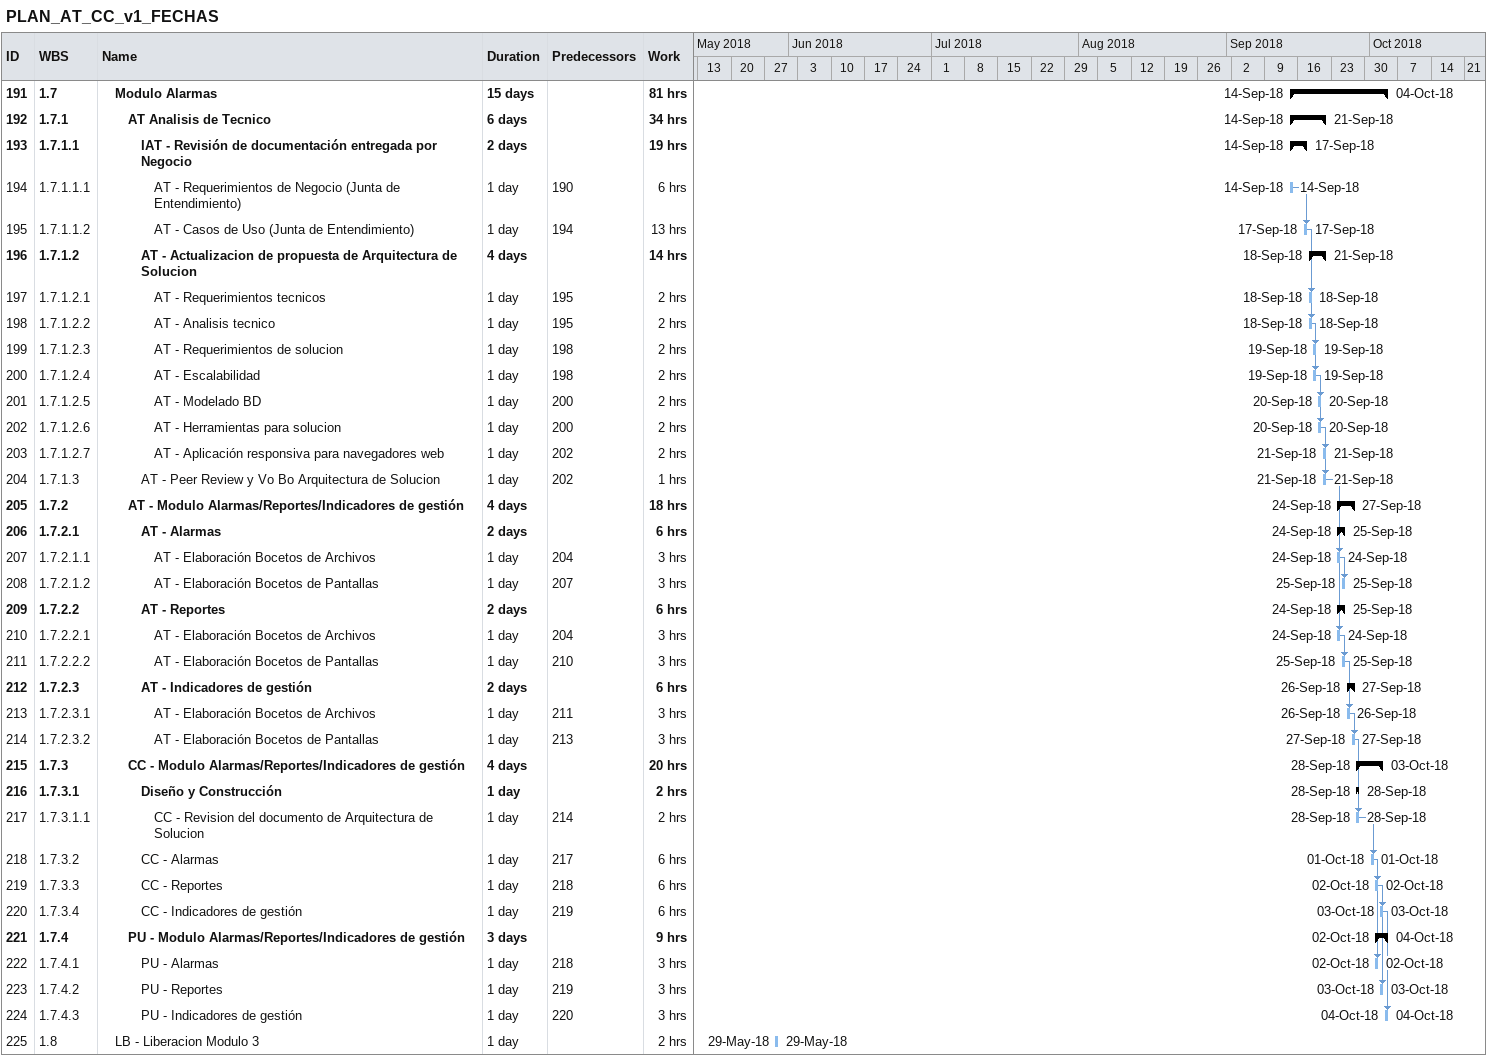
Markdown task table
PLAN_AT_CC_v1_FECHAS

| ID | WBS | Task | Duration | Start | Finish | Predecessors | Work (h) |
|---|---|---|---|---|---|---|---|
| 191 | 1.7 | **Modulo Alarmas** | 15d | 2018-09-14 | 2018-10-04 |  | 81 |
| 192 | 1.7.1 | **AT Analisis de Tecnico** | 6d | 2018-09-14 | 2018-09-21 |  | 34 |
| 193 | 1.7.1.1 | **IAT - Revisión de documentación entregada por Negocio** | 2d | 2018-09-14 | 2018-09-17 |  | 19 |
| 194 | 1.7.1.1.1 | AT - Requerimientos de Negocio (Junta de Entendimiento) | 1d | 2018-09-14 | 2018-09-14 | 190 | 6 |
| 195 | 1.7.1.1.2 | AT - Casos de Uso (Junta de Entendimiento) | 1d | 2018-09-17 | 2018-09-17 | 194 | 13 |
| 196 | 1.7.1.2 | **AT - Actualizacion de propuesta de Arquitectura de Solucion** | 4d | 2018-09-18 | 2018-09-21 |  | 14 |
| 197 | 1.7.1.2.1 | AT - Requerimientos tecnicos | 1d | 2018-09-18 | 2018-09-18 | 195 | 2 |
| 198 | 1.7.1.2.2 | AT - Analisis tecnico | 1d | 2018-09-18 | 2018-09-18 | 195 | 2 |
| 199 | 1.7.1.2.3 | AT - Requerimientos de solucion | 1d | 2018-09-19 | 2018-09-19 | 198 | 2 |
| 200 | 1.7.1.2.4 | AT - Escalabilidad | 1d | 2018-09-19 | 2018-09-19 | 198 | 2 |
| 201 | 1.7.1.2.5 | AT - Modelado BD | 1d | 2018-09-20 | 2018-09-20 | 200 | 2 |
| 202 | 1.7.1.2.6 | AT - Herramientas para solucion | 1d | 2018-09-20 | 2018-09-20 | 200 | 2 |
| 203 | 1.7.1.2.7 | AT - Aplicación responsiva para navegadores web | 1d | 2018-09-21 | 2018-09-21 | 202 | 2 |
| 204 | 1.7.1.3 | AT - Peer Review y Vo Bo Arquitectura de Solucion | 1d | 2018-09-21 | 2018-09-21 | 202 | 1 |
| 205 | 1.7.2 | **AT - Modulo Alarmas/Reportes/Indicadores de gestión** | 4d | 2018-09-24 | 2018-09-27 |  | 18 |
| 206 | 1.7.2.1 | **AT - Alarmas** | 2d | 2018-09-24 | 2018-09-25 |  | 6 |
| 207 | 1.7.2.1.1 | AT - Elaboración Bocetos de Archivos | 1d | 2018-09-24 | 2018-09-24 | 204 | 3 |
| 208 | 1.7.2.1.2 | AT - Elaboración Bocetos de Pantallas | 1d | 2018-09-25 | 2018-09-25 | 207 | 3 |
| 209 | 1.7.2.2 | **AT - Reportes** | 2d | 2018-09-24 | 2018-09-25 |  | 6 |
| 210 | 1.7.2.2.1 | AT - Elaboración Bocetos de Archivos | 1d | 2018-09-24 | 2018-09-24 | 204 | 3 |
| 211 | 1.7.2.2.2 | AT - Elaboración Bocetos de Pantallas | 1d | 2018-09-25 | 2018-09-25 | 210 | 3 |
| 212 | 1.7.2.3 | **AT - Indicadores de gestión** | 2d | 2018-09-26 | 2018-09-27 |  | 6 |
| 213 | 1.7.2.3.1 | AT - Elaboración Bocetos de Archivos | 1d | 2018-09-26 | 2018-09-26 | 211 | 3 |
| 214 | 1.7.2.3.2 | AT - Elaboración Bocetos de Pantallas | 1d | 2018-09-27 | 2018-09-27 | 213 | 3 |
| 215 | 1.7.3 | **CC - Modulo Alarmas/Reportes/Indicadores de gestión** | 4d | 2018-09-28 | 2018-10-03 |  | 20 |
| 216 | 1.7.3.1 | **Diseño y Construcción** | 1d | 2018-09-28 | 2018-09-28 |  | 2 |
| 217 | 1.7.3.1.1 | CC - Revision del documento de Arquitectura de Solucion | 1d | 2018-09-28 | 2018-09-28 | 214 | 2 |
| 218 | 1.7.3.2 | CC - Alarmas | 1d | 2018-10-01 | 2018-10-01 | 217 | 6 |
| 219 | 1.7.3.3 | CC - Reportes | 1d | 2018-10-02 | 2018-10-02 | 218 | 6 |
| 220 | 1.7.3.4 | CC - Indicadores de gestión | 1d | 2018-10-03 | 2018-10-03 | 219 | 6 |
| 221 | 1.7.4 | **PU - Modulo Alarmas/Reportes/Indicadores de gestión** | 3d | 2018-10-02 | 2018-10-04 |  | 9 |
| 222 | 1.7.4.1 | PU - Alarmas | 1d | 2018-10-02 | 2018-10-02 | 218 | 3 |
| 223 | 1.7.4.2 | PU - Reportes | 1d | 2018-10-03 | 2018-10-03 | 219 | 3 |
| 224 | 1.7.4.3 | PU - Indicadores de gestión | 1d | 2018-10-04 | 2018-10-04 | 220 | 3 |
| 225 | 1.8 | LB - Liberacion Modulo 3 | 1d | 2018-05-29 | 2018-05-29 |  | 2 |
